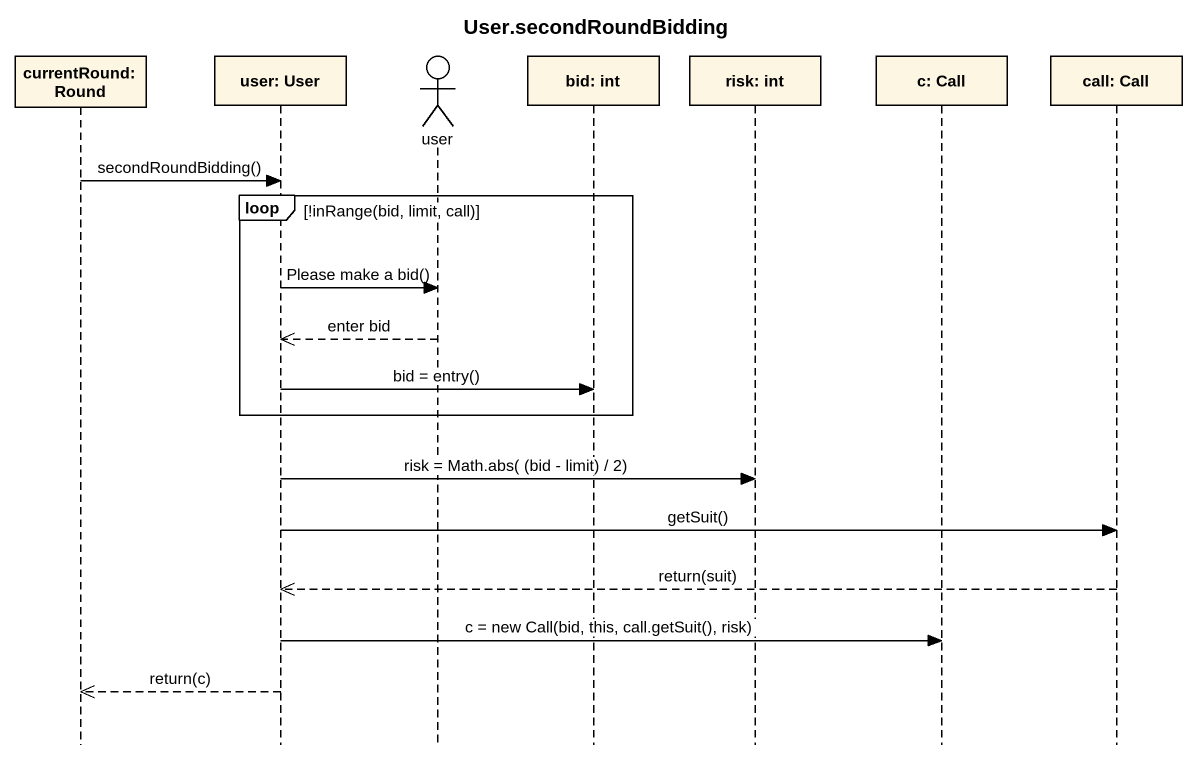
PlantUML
@startuml
title User.secondRoundBidding
hide footbox
participant "currentRound: Round" as currentRound_Round
participant "user: User" as user_User
actor user
participant "bid: int" as bid_int
participant "risk: int" as risk_int
participant "c: Call" as c_Call
participant "call: Call" as call_Call

currentRound_Round -> user_User : secondRoundBidding()
loop !inRange(bid, limit, call)
  user_User -> user : Please make a bid()
  user -->> user_User : enter bid
  user_User -> bid_int : bid = entry()
end
user_User -> risk_int : risk = Math.abs( (bid - limit) / 2)
user_User -> call_Call : getSuit()
call_Call -->> user_User : return(suit)
user_User -> c_Call : c = new Call(bid, this, call.getSuit(), risk)
user_User -->> currentRound_Round : return(c)
@enduml
